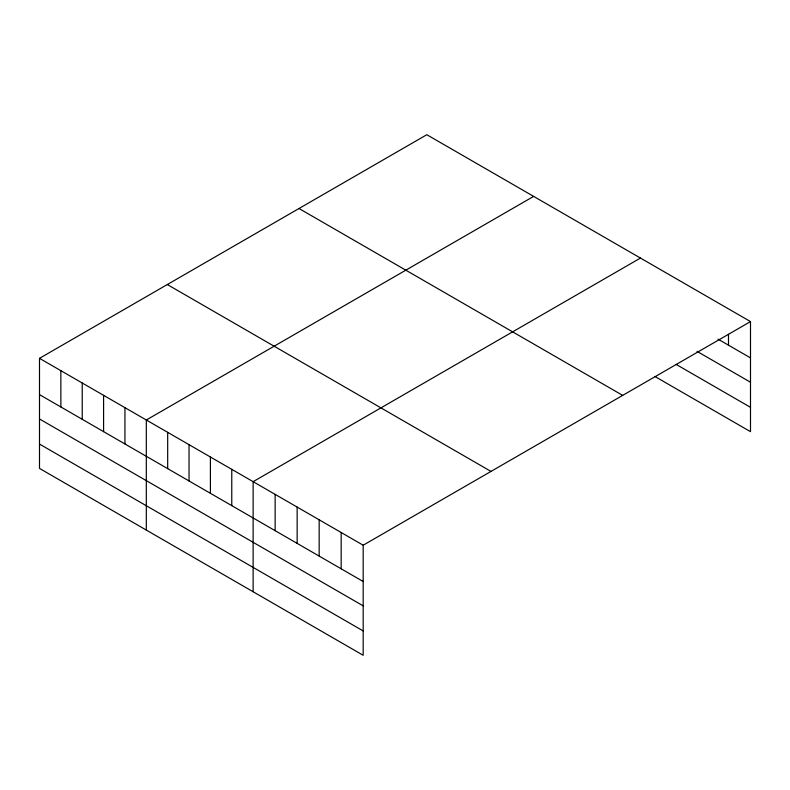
<?xml version="1.0" encoding="UTF-8"?>
<svg xmlns="http://www.w3.org/2000/svg" width="790" height="790" viewBox="0 0 790 790"><rect width="100%" height="100%" fill="white"/><g stroke="black" fill="none" stroke-linecap="round" stroke-linejoin="round"><path stroke-width="1.19" d="M750.5 321.589L426.817 134.715L39.5 358.334L39.5 468.411L363.183 655.285L363.183 545.209L750.5 321.589L750.5 431.666L655.127 376.603M533.635 196.384L146.318 420.004L146.318 530.08M640.453 258.053L253.126 481.673L253.126 591.75M718.011 339.127L750.5 357.89M697.047 351.372L750.5 382.232M676.082 364.358L750.5 407.324M299.005 208.511L622.688 395.385M167.312 284.538L490.995 471.413M39.5 358.334L363.183 545.209M39.5 394.635L363.183 581.509M39.5 418.976L363.183 605.851M39.5 444.069L363.183 630.943M728.489 334.288L728.489 345.181M341.171 532.5L341.171 568.8M319.16 519.79L319.16 556.091M297.149 507.081L297.149 543.382M275.137 494.372L275.137 530.673M231.766 469.339L231.766 505.639M210.407 457.005L210.407 493.306M189.037 444.671L189.037 480.972M167.678 432.337L167.678 468.638M124.948 407.67L124.948 443.97M103.589 395.336L103.589 431.636M82.229 383.002L82.229 419.302M60.86 370.668L60.86 406.969"/></g></svg>
